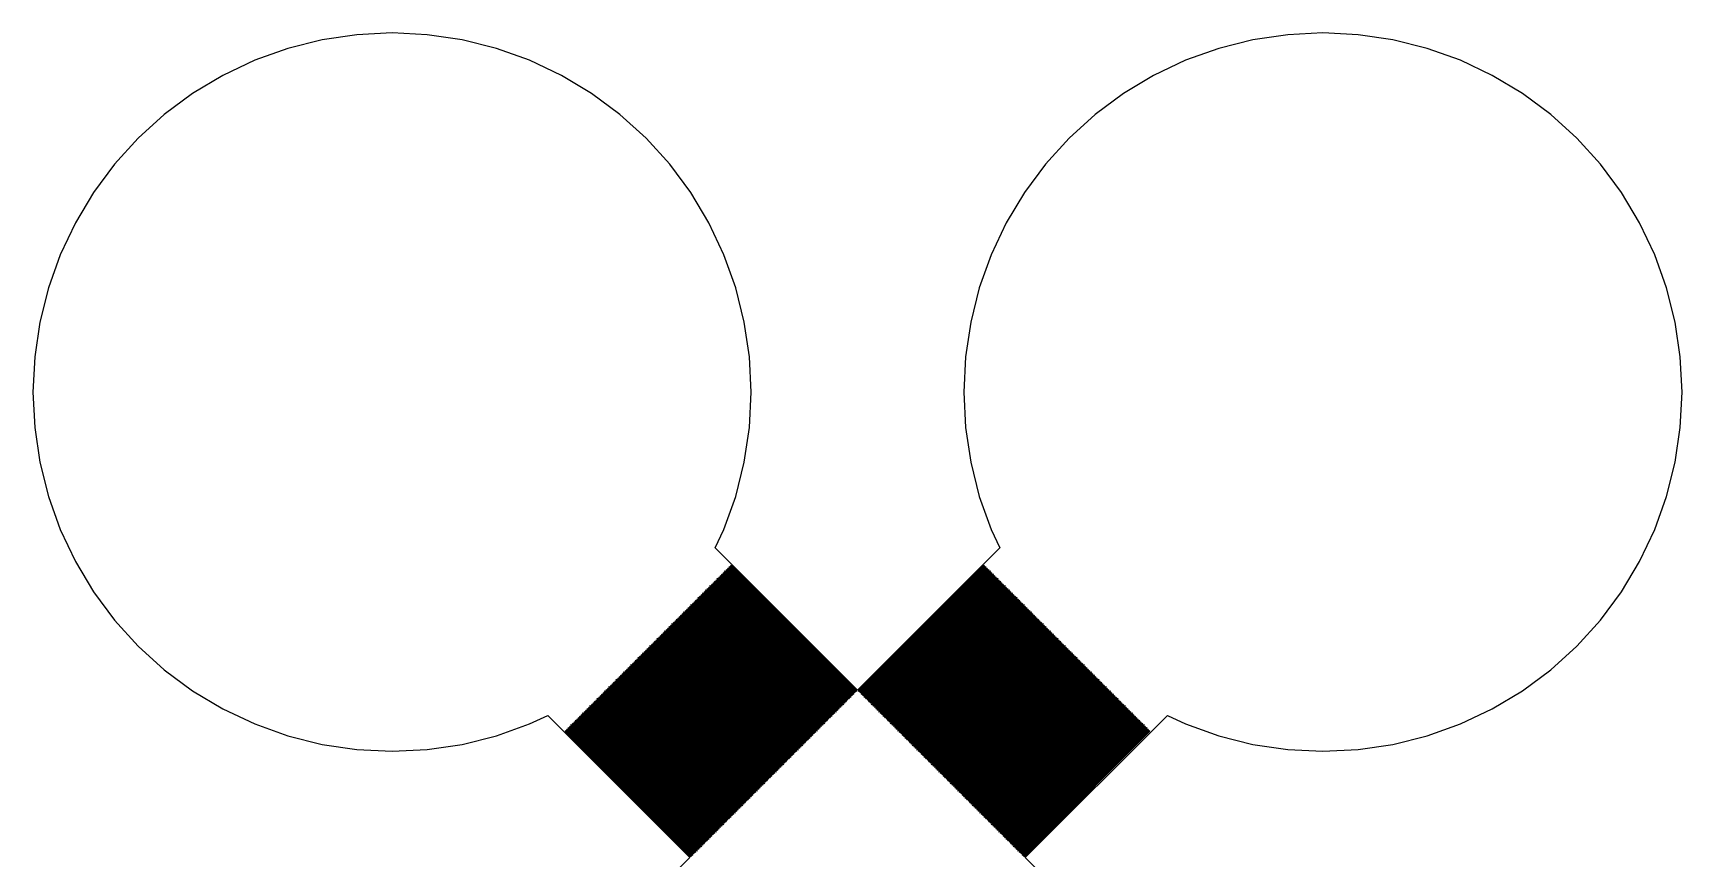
# Model space of a CAD drawing. Extents: x 1 to 107, y 1 to 71.
# Drawn here: x 91.03 to 106.97, y 63 to 70.97 of the extents above; entities that cross this region are included whole.
import ezdxf

# ---------------------------------------------------------------- set-up
doc = ezdxf.new("R2010")
doc.units = 0

msp = doc.modelspace()

# ---------------------------------------------------------------- linework, layer by layer
for p, q in [((94.1627, 70.9505), (93.8258, 70.9005)), ((94.5028, 70.9672), (94.1627, 70.9505)), ((94.8429, 70.9505), (94.5028, 70.9672)), ((95.1797, 70.9005), (94.8429, 70.9505)), ((103.157, 70.9505), (102.82, 70.9005)), ((103.497, 70.9672), (103.157, 70.9505)), ((103.837, 70.9505), (103.497, 70.9672)), ((104.174, 70.9005), (103.837, 70.9505)), ((93.4955, 70.8178), (93.1749, 70.703)), ((93.8258, 70.9005), (93.4955, 70.8178)), ((95.5101, 70.8178), (95.1797, 70.9005)), ((95.8307, 70.703), (95.5101, 70.8178)), ((102.49, 70.8178), (102.169, 70.703)), ((102.82, 70.9005), (102.49, 70.8178)), ((104.504, 70.8178), (104.174, 70.9005)), ((104.825, 70.703), (104.504, 70.8178)), ((93.1749, 70.703), (92.8671, 70.5574)), ((96.1385, 70.5574), (95.8307, 70.703)), ((102.169, 70.703), (101.861, 70.5574)), ((105.133, 70.5574), (104.825, 70.703)), ((92.8671, 70.5574), (92.575, 70.3824)), ((96.4306, 70.3824), (96.1385, 70.5574)), ((101.861, 70.5574), (101.569, 70.3824)), ((105.425, 70.3824), (105.133, 70.5574)), ((92.575, 70.3824), (92.3015, 70.1795)), ((96.7041, 70.1795), (96.4306, 70.3824)), ((101.569, 70.3824), (101.296, 70.1795)), ((105.699, 70.1795), (105.425, 70.3824)), ((92.3015, 70.1795), (92.0491, 69.9508)), ((96.9565, 69.9508), (96.7041, 70.1795)), ((101.296, 70.1795), (101.044, 69.9508)), ((105.951, 69.9508), (105.699, 70.1795)), ((92.0491, 69.9508), (91.8204, 69.6985)), ((97.1851, 69.6985), (96.9565, 69.9508)), ((101.044, 69.9508), (100.815, 69.6985)), ((106.18, 69.6985), (105.951, 69.9508)), ((91.8204, 69.6985), (91.6176, 69.425)), ((97.388, 69.425), (97.1851, 69.6985)), ((100.815, 69.6985), (100.612, 69.425)), ((106.382, 69.425), (106.18, 69.6985)), ((91.6176, 69.425), (91.4425, 69.1329)), ((97.563, 69.1329), (97.388, 69.425)), ((100.612, 69.425), (100.437, 69.1329)), ((106.557, 69.1329), (106.382, 69.425)), ((91.4425, 69.1329), (91.2969, 68.8251)), ((97.7087, 68.8251), (97.563, 69.1329)), ((100.437, 69.1329), (100.291, 68.8251)), ((106.703, 68.8251), (106.557, 69.1329)), ((91.2969, 68.8251), (91.1822, 68.5045)), ((97.8234, 68.5045), (97.7087, 68.8251)), ((100.291, 68.8251), (100.177, 68.5045)), ((106.818, 68.5045), (106.703, 68.8251)), ((91.1822, 68.5045), (91.0995, 68.1741)), ((97.9061, 68.1741), (97.8234, 68.5045)), ((100.177, 68.5045), (100.094, 68.1741)), ((106.901, 68.1741), (106.818, 68.5045)), ((91.0995, 68.1741), (91.0495, 67.8373)), ((97.9561, 67.8373), (97.9061, 68.1741)), ((100.094, 68.1741), (100.044, 67.8373)), ((106.95, 67.8373), (106.901, 68.1741)), ((91.0495, 67.8373), (91.0328, 67.4972)), ((97.9728, 67.4972), (97.9561, 67.8373)), ((100.044, 67.8373), (100.027, 67.4972)), ((106.967, 67.4972), (106.95, 67.8373)), ((91.0328, 67.4972), (91.0495, 67.1571)), ((97.9561, 67.1571), (97.9728, 67.4972)), ((100.027, 67.4972), (100.044, 67.1571)), ((106.95, 67.1571), (106.967, 67.4972)), ((91.0495, 67.1571), (91.0995, 66.8202)), ((97.9061, 66.8202), (97.9561, 67.1571)), ((100.044, 67.1571), (100.094, 66.8202)), ((106.901, 66.8202), (106.95, 67.1571)), ((91.0995, 66.8202), (91.1822, 66.4899)), ((97.8234, 66.4899), (97.9061, 66.8202)), ((100.094, 66.8202), (100.177, 66.4899)), ((106.818, 66.4899), (106.901, 66.8202)), ((91.1822, 66.4899), (91.297, 66.1693)), ((97.7087, 66.1693), (97.8234, 66.4899)), ((100.177, 66.4899), (100.291, 66.1693)), ((106.703, 66.1693), (106.818, 66.4899)), ((91.297, 66.1693), (91.4425, 65.8615)), ((97.6256, 65.9937), (97.7087, 66.1693)), ((100.291, 66.1693), (100.374, 65.9937)), ((106.557, 65.8615), (106.703, 66.1693)), ((99, 64.6192), (97.6256, 65.9937)), ((100.374, 65.9937), (99, 64.6192)), ((91.4425, 65.8615), (91.6176, 65.5694)), ((97.7576, 65.8051), (97.7647, 65.8121)), ((97.7647, 65.8121), (98.9788, 64.598)), ((97.7717, 65.8192), (97.7788, 65.8263)), ((98.9859, 64.6051), (97.7717, 65.8192)), ((97.7788, 65.8263), (98.9929, 64.6122)), ((99.0071, 64.6122), (100.221, 65.8263)), ((100.228, 65.8192), (99.0141, 64.6051)), ((99.0212, 64.598), (100.235, 65.8121)), ((100.221, 65.8263), (100.228, 65.8192)), ((100.235, 65.8121), (100.242, 65.8051)), ((106.382, 65.5694), (106.557, 65.8615)), ((97.602, 65.6495), (97.6091, 65.6566)), ((98.8161, 64.4354), (97.602, 65.6495)), ((97.6091, 65.6566), (98.8232, 64.4425)), ((97.6162, 65.6637), (97.6232, 65.6707)), ((98.8303, 64.4496), (97.6162, 65.6637)), ((97.6232, 65.6707), (98.8374, 64.4566)), ((97.6303, 65.6778), (97.6374, 65.6849)), ((98.8444, 64.4637), (97.6303, 65.6778)), ((97.6374, 65.6849), (98.8515, 64.4708)), ((97.6445, 65.6919), (97.6515, 65.699)), ((98.8586, 64.4778), (97.6445, 65.6919)), ((97.6515, 65.699), (98.8656, 64.4849)), ((97.6586, 65.7061), (97.6657, 65.7132)), ((98.8727, 64.492), (97.6586, 65.7061)), ((97.6657, 65.7132), (98.8798, 64.499)), ((97.6727, 65.7202), (97.6798, 65.7273)), ((98.8869, 64.5061), (97.6727, 65.7202)), ((97.6798, 65.7273), (98.8939, 64.5132)), ((97.6869, 65.7344), (97.694, 65.7414)), ((98.901, 64.5203), (97.6869, 65.7344)), ((97.694, 65.7414), (98.9081, 64.5273)), ((97.701, 65.7485), (97.7081, 65.7556)), ((98.9151, 64.5344), (97.701, 65.7485)), ((97.7081, 65.7556), (98.9222, 64.5415)), ((97.7152, 65.7626), (97.7222, 65.7697)), ((98.9293, 64.5486), (97.7152, 65.7626)), ((97.7222, 65.7697), (98.9364, 64.5556)), ((97.7293, 65.7768), (97.7364, 65.7839)), ((98.9434, 64.5627), (97.7293, 65.7768)), ((97.7364, 65.7839), (98.9505, 64.5698)), ((97.7435, 65.7909), (97.7505, 65.798)), ((98.9576, 64.5768), (97.7435, 65.7909)), ((97.7505, 65.798), (98.9646, 64.5839)), ((98.9717, 64.591), (97.7576, 65.8051)), ((100.242, 65.8051), (99.0283, 64.591)), ((99.0354, 64.5839), (100.249, 65.798)), ((100.257, 65.7909), (99.0424, 64.5768)), ((99.0495, 64.5698), (100.264, 65.7839)), ((100.271, 65.7768), (99.0566, 64.5627)), ((99.0636, 64.5556), (100.278, 65.7697)), ((100.285, 65.7626), (99.0707, 64.5486)), ((99.0778, 64.5415), (100.292, 65.7556)), ((100.299, 65.7485), (99.0848, 64.5344)), ((99.0919, 64.5273), (100.306, 65.7414)), ((100.313, 65.7344), (99.099, 64.5203)), ((99.106, 64.5132), (100.32, 65.7273)), ((100.327, 65.7202), (99.1131, 64.5061)), ((99.1202, 64.499), (100.334, 65.7132)), ((100.341, 65.7061), (99.1273, 64.492)), ((99.1343, 64.4849), (100.348, 65.699)), ((100.356, 65.6919), (99.1414, 64.4778)), ((99.1485, 64.4708), (100.363, 65.6849)), ((100.37, 65.6778), (99.1556, 64.4637)), ((99.1626, 64.4566), (100.377, 65.6707)), ((100.384, 65.6637), (99.1697, 64.4496)), ((99.1768, 64.4425), (100.391, 65.6566)), ((100.398, 65.6495), (99.1838, 64.4354)), ((100.249, 65.798), (100.257, 65.7909)), ((100.264, 65.7839), (100.271, 65.7768)), ((100.278, 65.7697), (100.285, 65.7626)), ((100.292, 65.7556), (100.299, 65.7485)), ((100.306, 65.7414), (100.313, 65.7344)), ((100.32, 65.7273), (100.327, 65.7202)), ((100.334, 65.7132), (100.341, 65.7061)), ((100.348, 65.699), (100.356, 65.6919)), ((100.363, 65.6849), (100.37, 65.6778)), ((100.377, 65.6707), (100.384, 65.6637)), ((100.391, 65.6566), (100.398, 65.6495)), ((91.6176, 65.5694), (91.8204, 65.2959)), ((97.4465, 65.494), (97.4535, 65.501)), ((98.6606, 64.2798), (97.4465, 65.494)), ((97.4535, 65.501), (98.6676, 64.2869)), ((97.4606, 65.5081), (97.4677, 65.5152)), ((98.6747, 64.294), (97.4606, 65.5081)), ((97.4677, 65.5152), (98.6818, 64.3011)), ((97.4747, 65.5222), (97.4818, 65.5293)), ((98.6889, 64.3081), (97.4747, 65.5222)), ((97.4818, 65.5293), (98.6959, 64.3152)), ((97.4889, 65.5364), (97.496, 65.5434)), ((98.703, 64.3223), (97.4889, 65.5364)), ((97.496, 65.5434), (98.7101, 64.3293)), ((97.5031, 65.5505), (97.5101, 65.5576)), ((98.7171, 64.3364), (97.5031, 65.5505)), ((97.5101, 65.5576), (98.7242, 64.3435)), ((97.5172, 65.5647), (97.5243, 65.5717)), ((98.7313, 64.3506), (97.5172, 65.5647)), ((97.5243, 65.5717), (98.7384, 64.3576)), ((97.5313, 65.5788), (97.5384, 65.5859)), ((98.7454, 64.3647), (97.5313, 65.5788)), ((97.5384, 65.5859), (98.7525, 64.3718)), ((97.5455, 65.5929), (97.5525, 65.6)), ((98.7596, 64.3788), (97.5455, 65.5929)), ((97.5525, 65.6), (98.7666, 64.3859)), ((97.5596, 65.6071), (97.5667, 65.6142)), ((98.7737, 64.393), (97.5596, 65.6071)), ((97.5667, 65.6142), (98.7808, 64.4001)), ((97.5737, 65.6212), (97.5808, 65.6283)), ((98.7879, 64.4071), (97.5737, 65.6212)), ((97.5808, 65.6283), (98.7949, 64.4142)), ((97.5879, 65.6354), (97.595, 65.6425)), ((98.802, 64.4213), (97.5879, 65.6354)), ((97.595, 65.6425), (98.8091, 64.4283)), ((99.1909, 64.4283), (100.405, 65.6425)), ((100.412, 65.6354), (99.198, 64.4213)), ((99.205, 64.4142), (100.419, 65.6283)), ((100.426, 65.6212), (99.2121, 64.4071)), ((99.2192, 64.4001), (100.433, 65.6142)), ((100.44, 65.6071), (99.2263, 64.393)), ((99.2333, 64.3859), (100.447, 65.6)), ((100.455, 65.5929), (99.2404, 64.3788)), ((99.2475, 64.3718), (100.462, 65.5859)), ((100.469, 65.5788), (99.2545, 64.3647)), ((99.2616, 64.3576), (100.476, 65.5717)), ((100.483, 65.5647), (99.2687, 64.3506)), ((99.2758, 64.3435), (100.49, 65.5576)), ((100.497, 65.5505), (99.2828, 64.3364)), ((99.2899, 64.3293), (100.504, 65.5434)), ((100.511, 65.5364), (99.297, 64.3223)), ((99.304, 64.3152), (100.518, 65.5293)), ((100.525, 65.5222), (99.3111, 64.3081)), ((99.3182, 64.3011), (100.532, 65.5152)), ((100.539, 65.5081), (99.3253, 64.294)), ((99.3323, 64.2869), (100.546, 65.501)), ((100.554, 65.494), (99.3394, 64.2798)), ((100.405, 65.6425), (100.412, 65.6354)), ((100.419, 65.6283), (100.426, 65.6212)), ((100.433, 65.6142), (100.44, 65.6071)), ((100.447, 65.6), (100.455, 65.5929)), ((100.462, 65.5859), (100.469, 65.5788)), ((100.476, 65.5717), (100.483, 65.5647)), ((100.49, 65.5576), (100.497, 65.5505)), ((100.504, 65.5434), (100.511, 65.5364)), ((100.518, 65.5293), (100.525, 65.5222)), ((100.532, 65.5152), (100.539, 65.5081)), ((100.546, 65.501), (100.554, 65.494)), ((106.18, 65.2959), (106.382, 65.5694)), ((97.2768, 65.3242), (97.2838, 65.3313)), ((97.2838, 65.3313), (98.498, 64.1172)), ((97.2909, 65.3384), (97.298, 65.3455)), ((98.505, 64.1243), (97.2909, 65.3384)), ((97.298, 65.3455), (98.5121, 64.1313)), ((97.3051, 65.3525), (97.3121, 65.3596)), ((98.5192, 64.1384), (97.3051, 65.3525)), ((97.3121, 65.3596), (98.5262, 64.1455)), ((97.3192, 65.3667), (97.3263, 65.3737)), ((98.5333, 64.1526), (97.3192, 65.3667)), ((97.3263, 65.3737), (98.5404, 64.1596)), ((97.3333, 65.3808), (97.3404, 65.3879)), ((98.5474, 64.1667), (97.3333, 65.3808)), ((97.3404, 65.3879), (98.5545, 64.1738)), ((97.3475, 65.395), (97.3546, 65.402)), ((98.5616, 64.1808), (97.3475, 65.395)), ((97.3546, 65.402), (98.5686, 64.1879)), ((97.3616, 65.4091), (97.3687, 65.4162)), ((98.5757, 64.195), (97.3616, 65.4091)), ((97.3687, 65.4162), (98.5828, 64.2021)), ((97.3758, 65.4232), (97.3828, 65.4303)), ((98.5899, 64.2091), (97.3758, 65.4232)), ((97.3828, 65.4303), (98.597, 64.2162)), ((97.3899, 65.4374), (97.397, 65.4444)), ((98.604, 64.2233), (97.3899, 65.4374)), ((97.397, 65.4444), (98.6111, 64.2303)), ((97.4041, 65.4515), (97.4111, 65.4586)), ((98.6182, 64.2374), (97.4041, 65.4515)), ((97.4111, 65.4586), (98.6252, 64.2445)), ((97.4182, 65.4657), (97.4253, 65.4727)), ((98.6323, 64.2516), (97.4182, 65.4657)), ((97.4253, 65.4727), (98.6394, 64.2586)), ((97.4323, 65.4798), (97.4394, 65.4869)), ((98.6464, 64.2657), (97.4323, 65.4798)), ((97.4394, 65.4869), (98.6535, 64.2728)), ((99.3465, 64.2728), (100.561, 65.4869)), ((100.568, 65.4798), (99.3535, 64.2657)), ((99.3606, 64.2586), (100.575, 65.4727)), ((100.582, 65.4657), (99.3677, 64.2516)), ((99.3748, 64.2445), (100.589, 65.4586)), ((100.596, 65.4515), (99.3818, 64.2374)), ((99.3889, 64.2303), (100.603, 65.4444)), ((100.61, 65.4374), (99.396, 64.2233)), ((99.403, 64.2162), (100.617, 65.4303)), ((100.624, 65.4232), (99.4101, 64.2091)), ((99.4172, 64.2021), (100.631, 65.4162)), ((100.638, 65.4091), (99.4243, 64.195)), ((99.4313, 64.1879), (100.645, 65.402)), ((100.653, 65.395), (99.4384, 64.1808)), ((99.4455, 64.1738), (100.66, 65.3879)), ((100.667, 65.3808), (99.4525, 64.1667)), ((99.4596, 64.1596), (100.674, 65.3737)), ((100.681, 65.3667), (99.4667, 64.1526)), ((99.4738, 64.1455), (100.688, 65.3596)), ((100.695, 65.3525), (99.4808, 64.1384)), ((99.4879, 64.1313), (100.702, 65.3455)), ((100.709, 65.3384), (99.495, 64.1243)), ((99.502, 64.1172), (100.716, 65.3313)), ((100.561, 65.4869), (100.568, 65.4798)), ((100.575, 65.4727), (100.582, 65.4657)), ((100.589, 65.4586), (100.596, 65.4515)), ((100.603, 65.4444), (100.61, 65.4374)), ((100.617, 65.4303), (100.624, 65.4232)), ((100.631, 65.4162), (100.638, 65.4091)), ((100.645, 65.402), (100.653, 65.395)), ((100.66, 65.3879), (100.667, 65.3808)), ((100.674, 65.3737), (100.681, 65.3667)), ((100.688, 65.3596), (100.695, 65.3525)), ((100.702, 65.3455), (100.709, 65.3384)), ((100.716, 65.3313), (100.723, 65.3242)), ((91.8204, 65.2959), (92.0491, 65.0435)), ((97.1212, 65.1687), (97.1283, 65.1758)), ((97.1283, 65.1758), (98.3424, 63.9617)), ((97.1353, 65.1828), (97.1424, 65.1899)), ((98.3495, 63.9687), (97.1353, 65.1828)), ((97.1424, 65.1899), (98.3565, 63.9758)), ((97.1495, 65.197), (97.1566, 65.204)), ((98.3636, 63.9829), (97.1495, 65.197)), ((97.1566, 65.204), (98.3707, 63.9899)), ((97.1636, 65.2111), (97.1707, 65.2182)), ((98.3777, 63.997), (97.1636, 65.2111)), ((97.1707, 65.2182), (98.3848, 64.0041)), ((97.1778, 65.2253), (97.1848, 65.2323)), ((98.3919, 64.0111), (97.1778, 65.2253)), ((97.1848, 65.2323), (98.399, 64.0182)), ((97.1919, 65.2394), (97.199, 65.2465)), ((98.406, 64.0253), (97.1919, 65.2394)), ((97.199, 65.2465), (98.4131, 64.0323)), ((97.2061, 65.2535), (97.2131, 65.2606)), ((98.4202, 64.0394), (97.2061, 65.2535)), ((97.2131, 65.2606), (98.4272, 64.0465)), ((97.2202, 65.2677), (97.2273, 65.2747)), ((98.4343, 64.0536), (97.2202, 65.2677)), ((97.2273, 65.2747), (98.4414, 64.0606)), ((97.2343, 65.2818), (97.2414, 65.2889)), ((98.4485, 64.0677), (97.2343, 65.2818)), ((97.2414, 65.2889), (98.4555, 64.0748)), ((97.2485, 65.296), (97.2556, 65.303)), ((98.4626, 64.0818), (97.2485, 65.296)), ((97.2556, 65.303), (98.4697, 64.0889)), ((97.2626, 65.3101), (97.2697, 65.3172)), ((98.4767, 64.096), (97.2626, 65.3101)), ((97.2697, 65.3172), (98.4838, 64.1031)), ((98.4909, 64.1101), (97.2768, 65.3242)), ((100.723, 65.3242), (99.5091, 64.1101)), ((99.5162, 64.1031), (100.73, 65.3172)), ((100.737, 65.3101), (99.5232, 64.096)), ((99.5303, 64.0889), (100.744, 65.303)), ((100.751, 65.296), (99.5374, 64.0818)), ((99.5445, 64.0748), (100.759, 65.2889)), ((100.766, 65.2818), (99.5515, 64.0677)), ((99.5586, 64.0606), (100.773, 65.2747)), ((100.78, 65.2677), (99.5657, 64.0536)), ((99.5728, 64.0465), (100.787, 65.2606)), ((100.794, 65.2535), (99.5798, 64.0394)), ((99.5869, 64.0323), (100.801, 65.2465)), ((100.808, 65.2394), (99.594, 64.0253)), ((99.601, 64.0182), (100.815, 65.2323)), ((100.822, 65.2253), (99.6081, 64.0111)), ((99.6152, 64.0041), (100.829, 65.2182)), ((100.836, 65.2111), (99.6222, 63.997)), ((99.6293, 63.9899), (100.843, 65.204)), ((100.85, 65.197), (99.6364, 63.9829)), ((99.6435, 63.9758), (100.858, 65.1899)), ((100.865, 65.1828), (99.6505, 63.9687)), ((99.6576, 63.9617), (100.872, 65.1758)), ((100.73, 65.3172), (100.737, 65.3101)), ((100.744, 65.303), (100.751, 65.296)), ((100.759, 65.2889), (100.766, 65.2818)), ((100.773, 65.2747), (100.78, 65.2677)), ((100.787, 65.2606), (100.794, 65.2535)), ((100.801, 65.2465), (100.808, 65.2394)), ((100.815, 65.2323), (100.822, 65.2253)), ((100.829, 65.2182), (100.836, 65.2111)), ((100.843, 65.204), (100.85, 65.197)), ((100.858, 65.1899), (100.865, 65.1828)), ((100.872, 65.1758), (100.879, 65.1687)), ((105.951, 65.0435), (106.18, 65.2959)), ((92.0491, 65.0435), (92.3015, 64.8148)), ((96.9657, 65.0131), (96.9727, 65.0202)), ((98.1798, 63.799), (96.9657, 65.0131)), ((96.9727, 65.0202), (98.1868, 63.8061)), ((96.9798, 65.0273), (96.9869, 65.0343)), ((98.1939, 63.8132), (96.9798, 65.0273)), ((96.9869, 65.0343), (98.201, 63.8202)), ((96.9939, 65.0414), (97.001, 65.0485)), ((98.208, 63.8273), (96.9939, 65.0414)), ((97.001, 65.0485), (98.2151, 63.8344)), ((97.0081, 65.0556), (97.0151, 65.0626)), ((98.2222, 63.8414), (97.0081, 65.0556)), ((97.0151, 65.0626), (98.2292, 63.8485)), ((97.0222, 65.0697), (97.0293, 65.0768)), ((98.2363, 63.8556), (97.0222, 65.0697)), ((97.0293, 65.0768), (98.2434, 63.8627)), ((97.0363, 65.0838), (97.0434, 65.0909)), ((98.2505, 63.8697), (97.0363, 65.0838)), ((97.0434, 65.0909), (98.2575, 63.8768)), ((97.0505, 65.098), (97.0576, 65.105)), ((98.2646, 63.8839), (97.0505, 65.098)), ((97.0576, 65.105), (98.2717, 63.8909)), ((97.0646, 65.1121), (97.0717, 65.1192)), ((98.2787, 63.898), (97.0646, 65.1121)), ((97.0717, 65.1192), (98.2858, 63.9051)), ((97.0788, 65.1263), (97.0859, 65.1333)), ((98.2929, 63.9121), (97.0788, 65.1263)), ((97.0859, 65.1333), (98.3, 63.9192)), ((97.0929, 65.1404), (97.1, 65.1475)), ((98.307, 63.9263), (97.0929, 65.1404)), ((97.1, 65.1475), (98.3141, 63.9333)), ((97.1071, 65.1545), (97.1141, 65.1616)), ((98.3212, 63.9404), (97.1071, 65.1545)), ((97.1141, 65.1616), (98.3282, 63.9475)), ((98.3353, 63.9546), (97.1212, 65.1687)), ((100.879, 65.1687), (99.6647, 63.9546)), ((99.6717, 63.9475), (100.886, 65.1616)), ((100.893, 65.1545), (99.6788, 63.9404)), ((99.6859, 63.9333), (100.9, 65.1475)), ((100.907, 65.1404), (99.6929, 63.9263)), ((99.7, 63.9192), (100.914, 65.1333)), ((100.921, 65.1263), (99.7071, 63.9121)), ((99.7142, 63.9051), (100.928, 65.1192)), ((100.935, 65.1121), (99.7212, 63.898)), ((99.7283, 63.8909), (100.942, 65.105)), ((100.949, 65.098), (99.7354, 63.8839)), ((99.7425, 63.8768), (100.957, 65.0909)), ((100.964, 65.0838), (99.7495, 63.8697)), ((99.7566, 63.8627), (100.971, 65.0768)), ((100.978, 65.0697), (99.7637, 63.8556)), ((99.7707, 63.8485), (100.985, 65.0626)), ((100.992, 65.0556), (99.7778, 63.8414)), ((99.7849, 63.8344), (100.999, 65.0485)), ((101.006, 65.0414), (99.7919, 63.8273)), ((99.799, 63.8202), (101.013, 65.0343)), ((101.02, 65.0273), (99.8061, 63.8132)), ((99.8132, 63.8061), (101.027, 65.0202)), ((101.034, 65.0131), (99.8202, 63.799)), ((100.886, 65.1616), (100.893, 65.1545)), ((100.9, 65.1475), (100.907, 65.1404)), ((100.914, 65.1333), (100.921, 65.1263)), ((100.928, 65.1192), (100.935, 65.1121)), ((100.942, 65.105), (100.949, 65.098)), ((100.957, 65.0909), (100.964, 65.0838)), ((100.971, 65.0768), (100.978, 65.0697)), ((100.985, 65.0626), (100.992, 65.0556)), ((100.999, 65.0485), (101.006, 65.0414)), ((101.013, 65.0343), (101.02, 65.0273)), ((101.027, 65.0202), (101.034, 65.0131)), ((105.699, 64.8148), (105.951, 65.0435)), ((96.8101, 64.8576), (96.8172, 64.8646)), ((98.0242, 63.6435), (96.8101, 64.8576)), ((96.8172, 64.8646), (98.0313, 63.6505)), ((96.8242, 64.8717), (96.8313, 64.8788)), ((98.0383, 63.6576), (96.8242, 64.8717)), ((96.8313, 64.8788), (98.0454, 63.6647)), ((96.8384, 64.8858), (96.8454, 64.8929)), ((98.0525, 63.6717), (96.8384, 64.8858)), ((96.8454, 64.8929), (98.0596, 63.6788)), ((96.8525, 64.9), (96.8596, 64.9071)), ((98.0666, 63.6859), (96.8525, 64.9)), ((96.8596, 64.9071), (98.0737, 63.6929)), ((96.8667, 64.9141), (96.8737, 64.9212)), ((98.0808, 63.7), (96.8667, 64.9141)), ((96.8737, 64.9212), (98.0878, 63.7071)), ((96.8808, 64.9283), (96.8879, 64.9353)), ((98.0949, 63.7142), (96.8808, 64.9283)), ((96.8879, 64.9353), (98.102, 63.7212)), ((96.8949, 64.9424), (96.902, 64.9495)), ((98.1091, 63.7283), (96.8949, 64.9424)), ((96.902, 64.9495), (98.1161, 63.7354)), ((96.9091, 64.9566), (96.9162, 64.9636)), ((98.1232, 63.7425), (96.9091, 64.9566)), ((96.9162, 64.9636), (98.1303, 63.7495)), ((96.9232, 64.9707), (96.9303, 64.9778)), ((98.1373, 63.7566), (96.9232, 64.9707)), ((96.9303, 64.9778), (98.1444, 63.7637)), ((96.9374, 64.9848), (96.9444, 64.9919)), ((98.1515, 63.7707), (96.9374, 64.9848)), ((96.9444, 64.9919), (98.1585, 63.7778)), ((96.9515, 64.999), (96.9586, 65.0061)), ((98.1656, 63.7849), (96.9515, 64.999)), ((96.9586, 65.0061), (98.1727, 63.7919)), ((99.8273, 63.7919), (101.041, 65.0061)), ((101.048, 64.999), (99.8344, 63.7849)), ((99.8414, 63.7778), (101.056, 64.9919)), ((101.063, 64.9848), (99.8485, 63.7707)), ((99.8556, 63.7637), (101.07, 64.9778)), ((101.077, 64.9707), (99.8627, 63.7566)), ((99.8697, 63.7495), (101.084, 64.9636)), ((101.091, 64.9566), (99.8768, 63.7425)), ((99.8839, 63.7354), (101.098, 64.9495)), ((101.105, 64.9424), (99.8909, 63.7283)), ((99.898, 63.7212), (101.112, 64.9353)), ((101.119, 64.9283), (99.9051, 63.7142)), ((99.9121, 63.7071), (101.126, 64.9212)), ((101.133, 64.9141), (99.9192, 63.7)), ((99.9263, 63.6929), (101.14, 64.9071)), ((101.147, 64.9), (99.9333, 63.6859)), ((99.9404, 63.6788), (101.155, 64.8929)), ((101.162, 64.8858), (99.9475, 63.6717)), ((99.9546, 63.6647), (101.169, 64.8788)), ((101.176, 64.8717), (99.9617, 63.6576)), ((99.9687, 63.6505), (101.183, 64.8646)), ((101.19, 64.8576), (99.9758, 63.6435)), ((101.041, 65.0061), (101.048, 64.999)), ((101.056, 64.9919), (101.063, 64.9848)), ((101.07, 64.9778), (101.077, 64.9707)), ((101.084, 64.9636), (101.091, 64.9566)), ((101.098, 64.9495), (101.105, 64.9424)), ((101.112, 64.9353), (101.119, 64.9283)), ((101.126, 64.9212), (101.133, 64.9141)), ((101.14, 64.9071), (101.147, 64.9)), ((101.155, 64.8929), (101.162, 64.8858)), ((101.169, 64.8788), (101.176, 64.8717)), ((101.183, 64.8646), (101.19, 64.8576)), ((92.3015, 64.8148), (92.575, 64.612)), ((96.6404, 64.6879), (96.6474, 64.6949)), ((96.6474, 64.6949), (97.8616, 63.4808)), ((96.6545, 64.702), (96.6616, 64.7091)), ((97.8686, 63.4879), (96.6545, 64.702)), ((96.6616, 64.7091), (97.8757, 63.495)), ((96.6687, 64.7161), (96.6757, 64.7232)), ((97.8828, 63.502), (96.6687, 64.7161)), ((96.6757, 64.7232), (97.8898, 63.5091)), ((96.6828, 64.7303), (96.6899, 64.7374)), ((97.8969, 63.5162), (96.6828, 64.7303)), ((96.6899, 64.7374), (97.904, 63.5232)), ((96.697, 64.7444), (96.704, 64.7515)), ((97.9111, 63.5303), (96.697, 64.7444)), ((96.704, 64.7515), (97.9181, 63.5374)), ((96.7111, 64.7586), (96.7182, 64.7656)), ((97.9252, 63.5445), (96.7111, 64.7586)), ((96.7182, 64.7656), (97.9323, 63.5515)), ((96.7252, 64.7727), (96.7323, 64.7798)), ((97.9393, 63.5586), (96.7252, 64.7727)), ((96.7323, 64.7798), (97.9464, 63.5657)), ((96.7394, 64.7868), (96.7464, 64.7939)), ((97.9535, 63.5728), (96.7394, 64.7868)), ((96.7464, 64.7939), (97.9606, 63.5798)), ((96.7535, 64.801), (96.7606, 64.8081)), ((97.9676, 63.5869), (96.7535, 64.801)), ((96.7606, 64.8081), (97.9747, 63.594)), ((96.7677, 64.8151), (96.7747, 64.8222)), ((97.9818, 63.601), (96.7677, 64.8151)), ((96.7747, 64.8222), (97.9888, 63.6081)), ((96.7818, 64.8293), (96.7889, 64.8363)), ((97.9959, 63.6152), (96.7818, 64.8293)), ((96.7889, 64.8363), (98.003, 63.6222)), ((96.7959, 64.8434), (96.803, 64.8505)), ((98.0101, 63.6293), (96.7959, 64.8434)), ((96.803, 64.8505), (98.0171, 63.6364)), ((99.9829, 63.6364), (101.197, 64.8505)), ((101.204, 64.8434), (99.9899, 63.6293)), ((99.997, 63.6222), (101.211, 64.8363)), ((101.218, 64.8293), (100.004, 63.6152)), ((100.011, 63.6081), (101.225, 64.8222)), ((101.232, 64.8151), (100.018, 63.601)), ((100.025, 63.594), (101.239, 64.8081)), ((101.246, 64.801), (100.032, 63.5869)), ((100.039, 63.5798), (101.254, 64.7939)), ((101.261, 64.7868), (100.046, 63.5728)), ((100.054, 63.5657), (101.268, 64.7798)), ((101.275, 64.7727), (100.061, 63.5586)), ((100.068, 63.5515), (101.282, 64.7656)), ((101.289, 64.7586), (100.075, 63.5445)), ((100.082, 63.5374), (101.296, 64.7515)), ((101.303, 64.7444), (100.089, 63.5303)), ((100.096, 63.5232), (101.31, 64.7374)), ((101.317, 64.7303), (100.103, 63.5162)), ((100.11, 63.5091), (101.324, 64.7232)), ((101.331, 64.7161), (100.117, 63.502)), ((100.124, 63.495), (101.338, 64.7091)), ((101.345, 64.702), (100.131, 63.4879)), ((100.138, 63.4808), (101.353, 64.6949)), ((101.197, 64.8505), (101.204, 64.8434)), ((101.211, 64.8363), (101.218, 64.8293)), ((101.225, 64.8222), (101.232, 64.8151)), ((101.239, 64.8081), (101.246, 64.801)), ((101.254, 64.7939), (101.261, 64.7868)), ((101.268, 64.7798), (101.275, 64.7727)), ((101.282, 64.7656), (101.289, 64.7586)), ((101.296, 64.7515), (101.303, 64.7444)), ((101.31, 64.7374), (101.317, 64.7303)), ((101.324, 64.7232), (101.331, 64.7161)), ((101.338, 64.7091), (101.345, 64.702)), ((101.353, 64.6949), (101.36, 64.6879)), ((105.425, 64.612), (105.699, 64.8148)), ((92.575, 64.612), (92.8671, 64.4369)), ((96.4848, 64.5323), (96.4919, 64.5394)), ((96.4919, 64.5394), (97.706, 63.3253)), ((96.499, 64.5464), (96.506, 64.5535)), ((97.7131, 63.3323), (96.499, 64.5464)), ((96.506, 64.5535), (97.7201, 63.3394)), ((96.5131, 64.5606), (96.5202, 64.5677)), ((97.7272, 63.3465), (96.5131, 64.5606)), ((96.5202, 64.5677), (97.7343, 63.3535)), ((96.5272, 64.5747), (96.5343, 64.5818)), ((97.7413, 63.3606), (96.5272, 64.5747)), ((96.5343, 64.5818), (97.7484, 63.3677)), ((96.5414, 64.5889), (96.5485, 64.5959)), ((97.7555, 63.3748), (96.5414, 64.5889)), ((96.5485, 64.5959), (97.7626, 63.3818)), ((96.5555, 64.603), (96.5626, 64.6101)), ((97.7696, 63.3889), (96.5555, 64.603)), ((96.5626, 64.6101), (97.7767, 63.396)), ((96.5697, 64.6171), (96.5768, 64.6242)), ((97.7838, 63.403), (96.5697, 64.6171)), ((96.5768, 64.6242), (97.7909, 63.4101)), ((96.5838, 64.6313), (96.5909, 64.6384)), ((97.7979, 63.4172), (96.5838, 64.6313)), ((96.5909, 64.6384), (97.805, 63.4243)), ((96.598, 64.6454), (96.605, 64.6525)), ((97.8121, 63.4313), (96.598, 64.6454)), ((96.605, 64.6525), (97.8191, 63.4384)), ((96.6121, 64.6596), (96.6192, 64.6667)), ((97.8262, 63.4455), (96.6121, 64.6596)), ((96.6192, 64.6667), (97.8333, 63.4525)), ((96.6262, 64.6737), (96.6333, 64.6808)), ((97.8403, 63.4596), (96.6262, 64.6737)), ((96.6333, 64.6808), (97.8474, 63.4667)), ((97.8545, 63.4738), (96.6404, 64.6879)), ((98.9222, 64.5415), (98.9151, 64.5344)), ((98.9364, 64.5556), (98.9293, 64.5486)), ((98.9505, 64.5698), (98.9434, 64.5627)), ((98.9646, 64.5839), (98.9576, 64.5768)), ((98.9788, 64.598), (98.9717, 64.591)), ((98.9929, 64.6122), (98.9859, 64.6051)), ((99.0141, 64.6051), (99.0071, 64.6122)), ((99.0283, 64.591), (99.0212, 64.598)), ((99.0424, 64.5768), (99.0354, 64.5839)), ((99.0566, 64.5627), (99.0495, 64.5698)), ((99.0707, 64.5486), (99.0636, 64.5556)), ((99.0848, 64.5344), (99.0778, 64.5415)), ((101.36, 64.6879), (100.145, 63.4738)), ((100.153, 63.4667), (101.367, 64.6808)), ((101.374, 64.6737), (100.16, 63.4596)), ((100.167, 63.4525), (101.381, 64.6667)), ((101.388, 64.6596), (100.174, 63.4455)), ((100.181, 63.4384), (101.395, 64.6525)), ((101.402, 64.6454), (100.188, 63.4313)), ((100.195, 63.4243), (101.409, 64.6384)), ((101.416, 64.6313), (100.202, 63.4172)), ((100.209, 63.4101), (101.423, 64.6242)), ((101.43, 64.6171), (100.216, 63.403)), ((100.223, 63.396), (101.437, 64.6101)), ((101.444, 64.603), (100.23, 63.3889)), ((100.237, 63.3818), (101.452, 64.5959)), ((101.459, 64.5889), (100.244, 63.3748)), ((100.252, 63.3677), (101.466, 64.5818)), ((101.473, 64.5747), (100.259, 63.3606)), ((100.266, 63.3535), (101.48, 64.5677)), ((101.487, 64.5606), (100.273, 63.3465)), ((100.28, 63.3394), (101.494, 64.5535)), ((101.501, 64.5464), (100.287, 63.3323)), ((100.294, 63.3253), (101.508, 64.5394)), ((101.367, 64.6808), (101.374, 64.6737)), ((101.381, 64.6667), (101.388, 64.6596)), ((101.395, 64.6525), (101.402, 64.6454)), ((101.409, 64.6384), (101.416, 64.6313)), ((101.423, 64.6242), (101.43, 64.6171)), ((101.437, 64.6101), (101.444, 64.603)), ((101.452, 64.5959), (101.459, 64.5889)), ((101.466, 64.5818), (101.473, 64.5747)), ((101.48, 64.5677), (101.487, 64.5606)), ((101.494, 64.5535), (101.501, 64.5464)), ((101.508, 64.5394), (101.515, 64.5323)), ((105.133, 64.4369), (105.425, 64.612)), ((92.8671, 64.4369), (93.1749, 64.2913)), ((95.8307, 64.2913), (96.0063, 64.3744)), ((96.0063, 64.3744), (97.3807, 63)), ((96.3293, 64.3767), (96.3363, 64.3838)), ((97.5434, 63.1626), (96.3293, 64.3767)), ((96.3363, 64.3838), (97.5504, 63.1697)), ((96.3434, 64.3909), (96.3505, 64.3979)), ((97.5575, 63.1768), (96.3434, 64.3909)), ((96.3505, 64.3979), (97.5646, 63.1838)), ((96.3575, 64.405), (96.3646, 64.4121)), ((97.5716, 63.1909), (96.3575, 64.405)), ((96.3646, 64.4121), (97.5787, 63.198)), ((96.3717, 64.4192), (96.3788, 64.4262)), ((97.5858, 63.205), (96.3717, 64.4192)), ((96.3788, 64.4262), (97.5929, 63.2121)), ((96.3858, 64.4333), (96.3929, 64.4404)), ((97.5999, 63.2192), (96.3858, 64.4333)), ((96.3929, 64.4404), (97.607, 63.2263)), ((96.4, 64.4474), (96.407, 64.4545)), ((97.6141, 63.2333), (96.4, 64.4474)), ((96.407, 64.4545), (97.6211, 63.2404)), ((96.4141, 64.4616), (96.4212, 64.4687)), ((97.6282, 63.2475), (96.4141, 64.4616)), ((96.4212, 64.4687), (97.6353, 63.2545)), ((96.4283, 64.4757), (96.4353, 64.4828)), ((97.6424, 63.2616), (96.4283, 64.4757)), ((96.4353, 64.4828), (97.6494, 63.2687)), ((96.4424, 64.4899), (96.4495, 64.4969)), ((97.6565, 63.2758), (96.4424, 64.4899)), ((96.4495, 64.4969), (97.6636, 63.2828)), ((96.4565, 64.504), (96.4636, 64.5111)), ((97.6707, 63.2899), (96.4565, 64.504)), ((96.4636, 64.5111), (97.6777, 63.297)), ((96.4707, 64.5182), (96.4778, 64.5252)), ((97.6848, 63.304), (96.4707, 64.5182)), ((96.4778, 64.5252), (97.6919, 63.3111)), ((97.6989, 63.3182), (96.4848, 64.5323)), ((98.7666, 64.3859), (98.7596, 64.3788)), ((98.7808, 64.4001), (98.7737, 64.393)), ((98.7949, 64.4142), (98.7879, 64.4071)), ((98.8091, 64.4283), (98.802, 64.4213)), ((98.8232, 64.4425), (98.8161, 64.4354)), ((98.8374, 64.4566), (98.8303, 64.4496)), ((98.8515, 64.4708), (98.8444, 64.4637)), ((98.8656, 64.4849), (98.8586, 64.4778)), ((98.8798, 64.499), (98.8727, 64.492)), ((98.8939, 64.5132), (98.8869, 64.5061)), ((98.9081, 64.5273), (98.901, 64.5203)), ((99.099, 64.5203), (99.0919, 64.5273)), ((99.1131, 64.5061), (99.106, 64.5132)), ((99.1273, 64.492), (99.1202, 64.499)), ((99.1414, 64.4778), (99.1343, 64.4849)), ((99.1556, 64.4637), (99.1485, 64.4708)), ((99.1697, 64.4496), (99.1626, 64.4566)), ((99.1838, 64.4354), (99.1768, 64.4425)), ((99.198, 64.4213), (99.1909, 64.4283)), ((99.2121, 64.4071), (99.205, 64.4142)), ((99.2263, 64.393), (99.2192, 64.4001)), ((99.2404, 64.3788), (99.2333, 64.3859)), ((101.515, 64.5323), (100.301, 63.3182)), ((100.308, 63.3111), (101.522, 64.5252)), ((101.529, 64.5182), (100.315, 63.304)), ((100.322, 63.297), (101.536, 64.5111)), ((101.543, 64.504), (100.329, 63.2899)), ((100.336, 63.2828), (101.551, 64.4969)), ((101.558, 64.4899), (100.343, 63.2758)), ((100.351, 63.2687), (101.565, 64.4828)), ((101.572, 64.4757), (100.358, 63.2616)), ((100.365, 63.2545), (101.579, 64.4687)), ((101.586, 64.4616), (100.372, 63.2475)), ((100.379, 63.2404), (101.593, 64.4545)), ((101.6, 64.4474), (100.386, 63.2333)), ((100.393, 63.2263), (101.607, 64.4404)), ((101.614, 64.4333), (100.4, 63.2192)), ((100.407, 63.2121), (101.621, 64.4262)), ((101.628, 64.4192), (100.414, 63.205)), ((100.421, 63.198), (101.635, 64.4121)), ((101.642, 64.405), (100.428, 63.1909)), ((100.435, 63.1838), (101.65, 64.3979)), ((101.657, 64.3909), (100.442, 63.1768)), ((100.45, 63.1697), (101.664, 64.3838)), ((101.671, 64.3767), (100.457, 63.1626)), ((100.619, 63), (101.994, 64.3744)), ((101.522, 64.5252), (101.529, 64.5182)), ((101.536, 64.5111), (101.543, 64.504)), ((101.551, 64.4969), (101.558, 64.4899)), ((101.565, 64.4828), (101.572, 64.4757)), ((101.579, 64.4687), (101.586, 64.4616)), ((101.593, 64.4545), (101.6, 64.4474)), ((101.607, 64.4404), (101.614, 64.4333)), ((101.621, 64.4262), (101.628, 64.4192)), ((101.635, 64.4121), (101.642, 64.405)), ((101.65, 64.3979), (101.657, 64.3909)), ((101.664, 64.3838), (101.671, 64.3767)), ((101.994, 64.3744), (102.169, 64.2913)), ((104.825, 64.2913), (105.133, 64.4369)), ((93.1749, 64.2913), (93.4955, 64.1766)), ((95.5101, 64.1766), (95.8307, 64.2913)), ((96.1737, 64.2212), (96.1808, 64.2282)), ((97.3878, 63.0071), (96.1737, 64.2212)), ((96.1808, 64.2282), (97.3949, 63.0141)), ((96.1878, 64.2353), (96.1949, 64.2424)), ((97.4019, 63.0212), (96.1878, 64.2353)), ((96.1949, 64.2424), (97.409, 63.0283)), ((96.202, 64.2495), (96.209, 64.2565)), ((97.4161, 63.0354), (96.202, 64.2495)), ((96.209, 64.2565), (97.4232, 63.0424)), ((96.2161, 64.2636), (96.2232, 64.2707)), ((97.4302, 63.0495), (96.2161, 64.2636)), ((96.2232, 64.2707), (97.4373, 63.0566)), ((96.2303, 64.2777), (96.2373, 64.2848)), ((97.4444, 63.0636), (96.2303, 64.2777)), ((96.2373, 64.2848), (97.4514, 63.0707)), ((96.2444, 64.2919), (96.2515, 64.299)), ((97.4585, 63.0778), (96.2444, 64.2919)), ((96.2515, 64.299), (97.4656, 63.0848)), ((96.2585, 64.306), (96.2656, 64.3131)), ((97.4727, 63.0919), (96.2585, 64.306)), ((96.2656, 64.3131), (97.4797, 63.099)), ((96.2727, 64.3202), (96.2798, 64.3272)), ((97.4868, 63.106), (96.2727, 64.3202)), ((96.2798, 64.3272), (97.4939, 63.1131)), ((96.2868, 64.3343), (96.2939, 64.3414)), ((97.5009, 63.1202), (96.2868, 64.3343)), ((96.2939, 64.3414), (97.508, 63.1273)), ((96.301, 64.3484), (96.308, 64.3555)), ((97.5151, 63.1343), (96.301, 64.3484)), ((96.308, 64.3555), (97.5222, 63.1414)), ((96.3151, 64.3626), (96.3222, 64.3697)), ((97.5292, 63.1485), (96.3151, 64.3626)), ((96.3222, 64.3697), (97.5363, 63.1556)), ((98.597, 64.2162), (98.5899, 64.2091)), ((98.6111, 64.2303), (98.604, 64.2233)), ((98.6252, 64.2445), (98.6182, 64.2374)), ((98.6394, 64.2586), (98.6323, 64.2516)), ((98.6535, 64.2728), (98.6464, 64.2657)), ((98.6676, 64.2869), (98.6606, 64.2798)), ((98.6818, 64.3011), (98.6747, 64.294)), ((98.6959, 64.3152), (98.6889, 64.3081)), ((98.7101, 64.3293), (98.703, 64.3223)), ((98.7242, 64.3435), (98.7171, 64.3364)), ((98.7384, 64.3576), (98.7313, 64.3506)), ((98.7525, 64.3718), (98.7454, 64.3647)), ((99.2545, 64.3647), (99.2475, 64.3718)), ((99.2687, 64.3506), (99.2616, 64.3576)), ((99.2828, 64.3364), (99.2758, 64.3435)), ((99.297, 64.3223), (99.2899, 64.3293)), ((99.3111, 64.3081), (99.304, 64.3152)), ((99.3253, 64.294), (99.3182, 64.3011)), ((99.3394, 64.2798), (99.3323, 64.2869)), ((99.3535, 64.2657), (99.3465, 64.2728)), ((99.3677, 64.2516), (99.3606, 64.2586)), ((99.3818, 64.2374), (99.3748, 64.2445)), ((99.396, 64.2233), (99.3889, 64.2303)), ((99.4101, 64.2091), (99.403, 64.2162)), ((100.464, 63.1556), (101.678, 64.3697)), ((101.685, 64.3626), (100.471, 63.1485)), ((100.478, 63.1414), (101.692, 64.3555)), ((101.699, 64.3484), (100.485, 63.1343)), ((100.492, 63.1273), (101.706, 64.3414)), ((101.713, 64.3343), (100.499, 63.1202)), ((100.506, 63.1131), (101.72, 64.3272)), ((101.727, 64.3202), (100.513, 63.106)), ((100.52, 63.099), (101.734, 64.3131)), ((101.741, 64.306), (100.527, 63.0919)), ((100.534, 63.0848), (101.749, 64.299)), ((101.756, 64.2919), (100.541, 63.0778)), ((100.549, 63.0707), (101.763, 64.2848)), ((101.77, 64.2777), (100.556, 63.0636)), ((100.563, 63.0566), (101.777, 64.2707)), ((101.784, 64.2636), (100.57, 63.0495)), ((100.577, 63.0424), (101.791, 64.2565)), ((101.798, 64.2495), (100.584, 63.0354)), ((100.591, 63.0283), (101.805, 64.2424)), ((101.812, 64.2353), (100.598, 63.0212)), ((100.605, 63.0141), (101.819, 64.2282)), ((101.826, 64.2212), (100.612, 63.0071)), ((101.678, 64.3697), (101.685, 64.3626)), ((101.692, 64.3555), (101.699, 64.3484)), ((101.706, 64.3414), (101.713, 64.3343)), ((101.72, 64.3272), (101.727, 64.3202)), ((101.734, 64.3131), (101.741, 64.306)), ((101.749, 64.299), (101.756, 64.2919)), ((101.763, 64.2848), (101.77, 64.2777)), ((101.777, 64.2707), (101.784, 64.2636)), ((101.791, 64.2565), (101.798, 64.2495)), ((101.805, 64.2424), (101.812, 64.2353)), ((101.819, 64.2282), (101.826, 64.2212)), ((102.169, 64.2913), (102.49, 64.1766)), ((104.504, 64.1766), (104.825, 64.2913)), ((93.4955, 64.1766), (93.8258, 64.0939)), ((93.8258, 64.0939), (94.1627, 64.0439)), ((94.8429, 64.0439), (95.1798, 64.0939)), ((95.1798, 64.0939), (95.5101, 64.1766)), ((98.4414, 64.0606), (98.4343, 64.0536)), ((98.4555, 64.0748), (98.4485, 64.0677)), ((98.4697, 64.0889), (98.4626, 64.0818)), ((98.4838, 64.1031), (98.4767, 64.096)), ((98.498, 64.1172), (98.4909, 64.1101)), ((98.5121, 64.1313), (98.505, 64.1243)), ((98.5262, 64.1455), (98.5192, 64.1384)), ((98.5404, 64.1596), (98.5333, 64.1526)), ((98.5545, 64.1738), (98.5474, 64.1667)), ((98.5686, 64.1879), (98.5616, 64.1808)), ((98.5828, 64.2021), (98.5757, 64.195)), ((99.4243, 64.195), (99.4172, 64.2021)), ((99.4384, 64.1808), (99.4313, 64.1879)), ((99.4525, 64.1667), (99.4455, 64.1738)), ((99.4667, 64.1526), (99.4596, 64.1596)), ((99.4808, 64.1384), (99.4738, 64.1455)), ((99.495, 64.1243), (99.4879, 64.1313)), ((99.5091, 64.1101), (99.502, 64.1172)), ((99.5232, 64.096), (99.5162, 64.1031)), ((99.5374, 64.0818), (99.5303, 64.0889)), ((99.5515, 64.0677), (99.5445, 64.0748)), ((99.5657, 64.0536), (99.5586, 64.0606)), ((102.49, 64.1766), (102.82, 64.0939)), ((102.82, 64.0939), (103.157, 64.0439)), ((103.837, 64.0439), (104.174, 64.0939)), ((104.174, 64.0939), (104.504, 64.1766)), ((94.1627, 64.0439), (94.5028, 64.0272)), ((94.5028, 64.0272), (94.8429, 64.0439)), ((98.2858, 63.9051), (98.2787, 63.898)), ((98.3, 63.9192), (98.2929, 63.9121)), ((98.3141, 63.9333), (98.307, 63.9263)), ((98.3282, 63.9475), (98.3212, 63.9404)), ((98.3424, 63.9617), (98.3353, 63.9546)), ((98.3565, 63.9758), (98.3495, 63.9687)), ((98.3707, 63.9899), (98.3636, 63.9829)), ((98.3848, 64.0041), (98.3777, 63.997)), ((98.399, 64.0182), (98.3919, 64.0111)), ((98.4131, 64.0323), (98.406, 64.0253)), ((98.4272, 64.0465), (98.4202, 64.0394)), ((99.5798, 64.0394), (99.5728, 64.0465)), ((99.594, 64.0253), (99.5869, 64.0323)), ((99.6081, 64.0111), (99.601, 64.0182)), ((99.6222, 63.997), (99.6152, 64.0041)), ((99.6364, 63.9829), (99.6293, 63.9899)), ((99.6505, 63.9687), (99.6435, 63.9758)), ((99.6647, 63.9546), (99.6576, 63.9617)), ((99.6788, 63.9404), (99.6717, 63.9475)), ((99.6929, 63.9263), (99.6859, 63.9333)), ((99.7071, 63.9121), (99.7, 63.9192)), ((99.7212, 63.898), (99.7142, 63.9051)), ((103.157, 64.0439), (103.497, 64.0272)), ((103.497, 64.0272), (103.837, 64.0439)), ((98.1303, 63.7495), (98.1232, 63.7425)), ((98.1444, 63.7637), (98.1373, 63.7566)), ((98.1585, 63.7778), (98.1515, 63.7707)), ((98.1727, 63.7919), (98.1656, 63.7849)), ((98.1868, 63.8061), (98.1798, 63.799)), ((98.201, 63.8202), (98.1939, 63.8132)), ((98.2151, 63.8344), (98.208, 63.8273)), ((98.2292, 63.8485), (98.2222, 63.8414)), ((98.2434, 63.8627), (98.2363, 63.8556)), ((98.2575, 63.8768), (98.2505, 63.8697)), ((98.2717, 63.8909), (98.2646, 63.8839)), ((99.7354, 63.8839), (99.7283, 63.8909)), ((99.7495, 63.8697), (99.7425, 63.8768)), ((99.7637, 63.8556), (99.7566, 63.8627)), ((99.7778, 63.8414), (99.7707, 63.8485)), ((99.7919, 63.8273), (99.7849, 63.8344)), ((99.8061, 63.8132), (99.799, 63.8202)), ((99.8202, 63.799), (99.8132, 63.8061)), ((99.8344, 63.7849), (99.8273, 63.7919)), ((99.8485, 63.7707), (99.8414, 63.7778)), ((99.8627, 63.7566), (99.8556, 63.7637)), ((99.8768, 63.7425), (99.8697, 63.7495)), ((97.9606, 63.5798), (97.9535, 63.5728)), ((97.9747, 63.594), (97.9676, 63.5869)), ((97.9888, 63.6081), (97.9818, 63.601)), ((98.003, 63.6222), (97.9959, 63.6152)), ((98.0171, 63.6364), (98.0101, 63.6293)), ((98.0313, 63.6505), (98.0242, 63.6435)), ((98.0454, 63.6647), (98.0383, 63.6576)), ((98.0596, 63.6788), (98.0525, 63.6717)), ((98.0737, 63.6929), (98.0666, 63.6859)), ((98.0878, 63.7071), (98.0808, 63.7)), ((98.102, 63.7212), (98.0949, 63.7142)), ((98.1161, 63.7354), (98.1091, 63.7283)), ((99.8909, 63.7283), (99.8839, 63.7354)), ((99.9051, 63.7142), (99.898, 63.7212)), ((99.9192, 63.7), (99.9121, 63.7071)), ((99.9333, 63.6859), (99.9263, 63.6929)), ((99.9475, 63.6717), (99.9404, 63.6788)), ((99.9617, 63.6576), (99.9546, 63.6647)), ((99.9758, 63.6435), (99.9687, 63.6505)), ((99.9899, 63.6293), (99.9829, 63.6364)), ((100.004, 63.6152), (99.997, 63.6222)), ((100.018, 63.601), (100.011, 63.6081)), ((100.032, 63.5869), (100.025, 63.594)), ((100.046, 63.5728), (100.039, 63.5798)), ((97.805, 63.4243), (97.7979, 63.4172)), ((97.8191, 63.4384), (97.8121, 63.4313)), ((97.8333, 63.4525), (97.8262, 63.4455)), ((97.8474, 63.4667), (97.8403, 63.4596)), ((97.8616, 63.4808), (97.8545, 63.4738)), ((97.8757, 63.495), (97.8686, 63.4879)), ((97.8898, 63.5091), (97.8828, 63.502)), ((97.904, 63.5232), (97.8969, 63.5162)), ((97.9181, 63.5374), (97.9111, 63.5303)), ((97.9323, 63.5515), (97.9252, 63.5445)), ((97.9464, 63.5657), (97.9393, 63.5586)), ((100.061, 63.5586), (100.054, 63.5657)), ((100.075, 63.5445), (100.068, 63.5515)), ((100.089, 63.5303), (100.082, 63.5374)), ((100.103, 63.5162), (100.096, 63.5232)), ((100.117, 63.502), (100.11, 63.5091)), ((100.131, 63.4879), (100.124, 63.495)), ((100.145, 63.4738), (100.138, 63.4808)), ((100.16, 63.4596), (100.153, 63.4667)), ((100.174, 63.4455), (100.167, 63.4525)), ((100.188, 63.4313), (100.181, 63.4384)), ((100.202, 63.4172), (100.195, 63.4243)), ((97.6494, 63.2687), (97.6424, 63.2616)), ((97.6636, 63.2828), (97.6565, 63.2758)), ((97.6777, 63.297), (97.6707, 63.2899)), ((97.6919, 63.3111), (97.6848, 63.304)), ((97.706, 63.3253), (97.6989, 63.3182)), ((97.7201, 63.3394), (97.7131, 63.3323)), ((97.7343, 63.3535), (97.7272, 63.3465)), ((97.7484, 63.3677), (97.7413, 63.3606)), ((97.7626, 63.3818), (97.7555, 63.3748)), ((97.7767, 63.396), (97.7696, 63.3889)), ((97.7909, 63.4101), (97.7838, 63.403)), ((100.216, 63.403), (100.209, 63.4101)), ((100.23, 63.3889), (100.223, 63.396)), ((100.244, 63.3748), (100.237, 63.3818)), ((100.259, 63.3606), (100.252, 63.3677)), ((100.273, 63.3465), (100.266, 63.3535)), ((100.287, 63.3323), (100.28, 63.3394)), ((100.301, 63.3182), (100.294, 63.3253)), ((100.315, 63.304), (100.308, 63.3111)), ((100.329, 63.2899), (100.322, 63.297)), ((100.343, 63.2758), (100.336, 63.2828)), ((100.358, 63.2616), (100.351, 63.2687)), ((97.4939, 63.1131), (97.4868, 63.106)), ((97.508, 63.1273), (97.5009, 63.1202)), ((97.5222, 63.1414), (97.5151, 63.1343)), ((97.5363, 63.1556), (97.5292, 63.1485)), ((97.5504, 63.1697), (97.5434, 63.1626)), ((97.5646, 63.1838), (97.5575, 63.1768)), ((97.5787, 63.198), (97.5716, 63.1909)), ((97.5929, 63.2121), (97.5858, 63.205)), ((97.607, 63.2263), (97.5999, 63.2192)), ((97.6211, 63.2404), (97.6141, 63.2333)), ((97.6353, 63.2545), (97.6282, 63.2475)), ((100.372, 63.2475), (100.365, 63.2545)), ((100.386, 63.2333), (100.379, 63.2404)), ((100.4, 63.2192), (100.393, 63.2263)), ((100.414, 63.205), (100.407, 63.2121)), ((100.428, 63.1909), (100.421, 63.198)), ((100.442, 63.1768), (100.435, 63.1838)), ((100.457, 63.1626), (100.45, 63.1697)), ((100.471, 63.1485), (100.464, 63.1556)), ((100.485, 63.1343), (100.478, 63.1414)), ((100.499, 63.1202), (100.492, 63.1273)), ((100.513, 63.106), (100.506, 63.1131)), ((97.3807, 63), (96.0063, 61.6256)), ((97.3949, 63.0141), (97.3878, 63.0071)), ((97.409, 63.0283), (97.4019, 63.0212)), ((97.4232, 63.0424), (97.4161, 63.0354)), ((97.4373, 63.0566), (97.4302, 63.0495)), ((97.4514, 63.0707), (97.4444, 63.0636)), ((97.4656, 63.0848), (97.4585, 63.0778)), ((97.4797, 63.099), (97.4727, 63.0919)), ((100.527, 63.0919), (100.52, 63.099)), ((100.541, 63.0778), (100.534, 63.0848)), ((100.556, 63.0636), (100.549, 63.0707)), ((100.57, 63.0495), (100.563, 63.0566)), ((100.584, 63.0354), (100.577, 63.0424)), ((100.598, 63.0212), (100.591, 63.0283)), ((100.612, 63.0071), (100.605, 63.0141)), ((101.994, 61.6256), (100.619, 63))]:
    msp.add_line(p, q)

doc.saveas('drawing.dxf')
